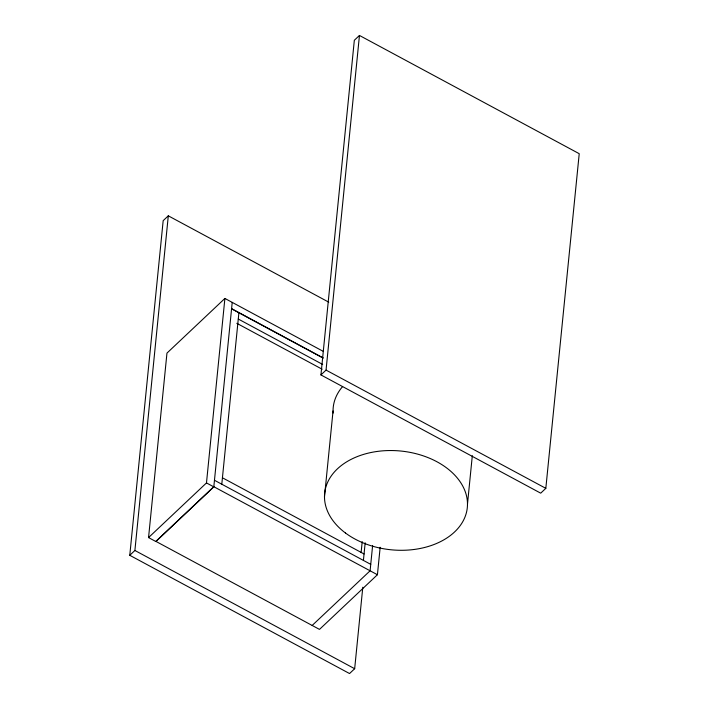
<?xml version="1.0" encoding="UTF-8"?>
<svg xmlns="http://www.w3.org/2000/svg" width="709" height="709" viewBox="0 0 709 709"><rect width="100%" height="100%" fill="white"/><g stroke="black" fill="none" stroke-linecap="round" stroke-linejoin="round"><path stroke-width="1.06" d="M362.795 587.256L354.668 668.72L349.546 673.55L129.774 555.307L163.176 220.659L168.299 215.828L328.746 302.158M129.774 555.307L134.896 550.476L168.299 215.828M232.215 302.388L213.808 486.87L155.874 541.534L148.553 537.59L166.961 353.109L224.895 298.445L323.464 351.478M148.553 537.59L206.479 482.926L224.895 298.445M221.793 484.212L238.915 312.598M320.938 374.928L354.332 40.28L359.454 35.45L579.226 153.693L545.824 488.341L540.701 493.172L320.938 374.928L326.051 370.098L359.454 35.45M324.483 496.743L333.053 410.936M361.103 552.63L362.202 541.632M363.416 560.411L365.17 542.81M372.624 545.531L370.098 570.789L312.173 625.453M377.427 574.733L213.826 486.711L155.891 541.375L319.493 629.397L377.427 574.733L380.166 547.277M467.488 504.09L472.318 455.692M231.595 308.654L323.313 358.01M231.577 308.823L322.817 357.912M238.277 319.032L322.675 364.444M326.051 370.098L545.824 488.341M236.806 323.304L322.17 369.229M222.431 477.777L364.063 553.977M214.464 480.268L370.745 564.355M206.479 482.926L213.808 486.87M134.896 550.476L354.668 668.72M333.115 413.09A71.689 49.621 5.7 0 1 342.607 386.556M345.451 532.991A71.689 49.621 5.7 0 0 465.06 516.843A71.689 49.621 5.7 0 0 377.445 451.411A71.689 49.621 5.7 0 0 345.451 532.991"/></g></svg>
